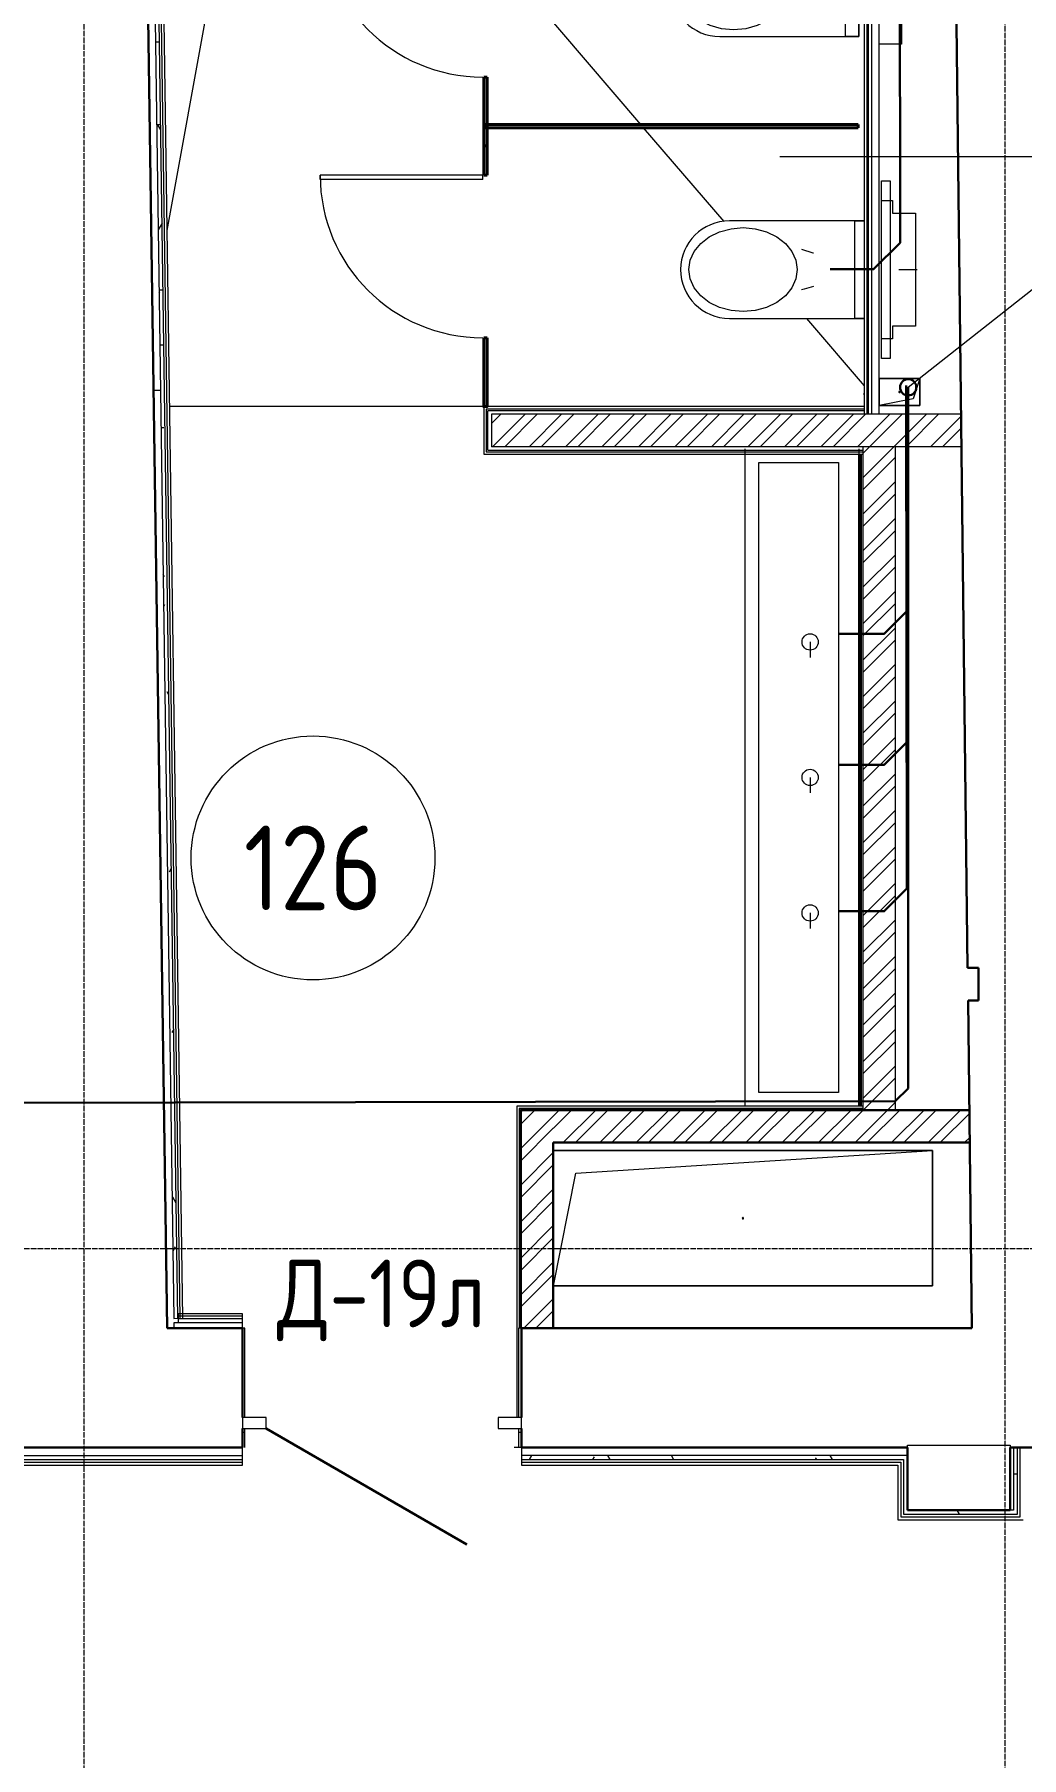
# Model space of a CAD drawing. Header units: millimetres. Extents: x -10178924 to 11692288, y -947381 to 58396.
# Drawn here: x 38266 to 41911, y -80801 to -74444 of the extents above; entities that cross this region are included whole.
import ezdxf
from ezdxf import colors
from ezdxf.entities.mleader import LeaderData, LeaderLine
from ezdxf.math import Vec2, Vec3

# ---------------------------------------------------------------- set-up
doc = ezdxf.new("R2010")
doc.units = ezdxf.units.MM
doc.linetypes.add('ADSK_Линия сетки', pattern=[25, 20, -2.5, 0, -2.5])
for name, color, linetype, lineweight in [('!К1', 32, 'Continuous', 30), ('Аннотация', 7, 'Continuous', 18), ('Выноски ВК', 7, 'Continuous', 0), ('Двери', 7, 'Continuous', 9), ('Двери открывание', 7, 'Continuous', 9), ('Марки дверей', 7, 'Continuous', 20), ('Обобщенные модели', 7, 'Continuous', 18), ('Оси', 253, 'Continuous', 9), ('Перекрытие', 7, 'Continuous', 18), ('Сантехника', 7, 'Continuous', 18), ('Стены внутренние', 7, 'Continuous', 18), ('Стены несущие', 7, 'Continuous', 30), ('Стены отделка', 7, 'Continuous', 30), ('Стены штриховка', 7, 'Continuous', 9), ('ШТРИХОВКА', 252, 'Continuous', 15)]:
    doc.layers.add(name, color=color, linetype=linetype, lineweight=lineweight)
doc.layers.add('Линии', color=7, linetype='Continuous', lineweight=9, true_color=0x00a600)
doc.styles.add('GOST Common', font='GOST_Common.ttf', dxfattribs={"width": 0.9, "height": 350})
doc.styles.add('GOST Common_2', font='GOST_Common.ttf', dxfattribs={"width": 0.9, "height": 250})
doc.styles.add('PDF ISOCPEUR', font='isocpeur.ttf')
pattern_1 = [(0, (0, -66749.99), (406.4, 101.6), [33.528, -271.272, 33.528, -271.272, -1625.6]), (0, (0, -66749.99), (406.4, 101.6), [-609.6, 33.528, -576.072, 33.528, -271.272, -711.2]), (0, (0, -66749.99), (406.4, 101.6), [-1524, 33.528, -169.672, 33.528, -474.472]), (120, (152.4, -66699.19), (-291.18818, 301.15272), [33.528, -271.272, 33.528, -271.272, -1625.6]), (120, (152.4, -66699.19), (-291.18818, 301.15272), [-609.6, 33.528, -576.072, 33.528, -271.272, -711.2]), (120, (152.4, -66699.19), (-291.18818, 301.15272), [-1524, 33.528, -169.672, 33.528, -474.472]), (240, (203.2, -66495.99), (-115.21182, -402.75272), [33.528, -271.272, 33.528, -271.272, -1625.6]), (240, (203.2, -66495.99), (-115.21182, -402.75272), [-609.6, 33.528, -576.072, 33.528, -271.272, -711.2]), (240, (203.2, -66495.99), (-115.21182, -402.75272), [-1524, 33.528, -169.672, 33.528, -474.472])]
pattern_2 = [(45, (-32053.86, -66749.99), (-67.35192, 67.35192), []), (45, (-32008.96, -66749.99), (-67.35192, 67.35192), [])]

# ---------------------------------------------------------------- blocks, each defined once
blk = doc.blocks.new('оси')
at = {"layer": 'Оси', "linetype": 'ADSK_Линия сетки'}
for p, q in [((44950, -2540.7), (44950, 24580.2)), ((48350, -2196.5), (48350, 23921.3)), ((-3614.3, 15100), (62615.4, 15100))]:
    blk.add_line(p, q, dxfattribs=at)
blk = doc.blocks.new('131_Сантехническая перегородка_Дверь - СД-2-3905255-План 1-го этажа')
at = {"layer": 'Двери'}
for p, q in [((191, -8), (175, -8)), ((175, -8), (175, -608)), ((191, -8), (191, -608)), ((191, -608), (175, -608))]:
    blk.add_line(p, q, dxfattribs=at)
at = {"layer": 'Двери открывание'}
blk.add_arc((175, -8), 600, 270, 0, dxfattribs=at)
at = {"layer": 'Обобщенные модели', "lineweight": 40}
for p, q in [((175, 8), (0, 8)), ((0, 8), (0, -4)), ((175, -4), (175, 8)), ((775, 8), (775, -4)), ((0, -4), (175, -4))]:
    blk.add_line(p, q, dxfattribs=at)
blk.add_lwpolyline([(775, -4), (1029, -4), (1029, 8), (775, 8)], dxfattribs=at)
blk = doc.blocks.new('131_Сантехническая перегородка - СП-3 3-3867702-План 1-го этажа')
at = {"layer": 'Обобщенные модели', "lineweight": 40}
for p, q in [((1380, 8), (0, 8)), ((0, 8), (0, -4)), ((1380, -4), (1380, 8)), ((0, -4), (1380, -4))]:
    blk.add_line(p, q, dxfattribs=at)
blk = doc.blocks.new('SND_Унитаз_Jika_Olymp_с_инсталяцией - Унитаз_ выпуск прямой_ установка на пол_693х360х360_ PN30_12_ ХВ резьба HP DN15_ К гл_ кон П DN100-716055-План 1-го этажа')
at = {"layer": 'Сантехника'}
for p, q in [((-180, 687.1), (-180, 189)), ((180, 189), (180, 687.1)), ((-180, 224), (180, 224)), ((-180, 189), (-180, 224)), ((180, 224), (180, 189)), ((-327.5, 125), (327.5, 125)), ((-327.5, 94), (-327.5, 125)), ((327.5, 94), (-327.5, 94)), ((-255, 85), (-255, 125)), ((-255, 125), (255, 125)), ((-208, 85), (-255, 85)), ((-208, 0), (-208, 85)), ((208, 85), (208, 0)), ((255, 85), (208, 85)), ((255, 125), (255, 85)), ((327.5, 125), (327.5, 94)), ((208, 0), (-208, 0)), ((0, 61.7), (0, -6.3))]:
    blk.add_line(p, q, dxfattribs=at)
at = {"layer": 'Сантехника', "flags": 128}
for points in [[(0, 436.5), (-34.5, 441.5), (-67.3, 456.3), (-96.6, 480.1), (-121.2, 511.8), (-139.7, 549.7), (-151.1, 592), (-155, 636.5), (-151.1, 681), (-139.7, 723.3), (-121.2, 761.2), (-96.6, 792.9), (-67.3, 816.7), (-34.5, 831.5), (0, 836.5)], [(0, 836.5), (34.5, 831.5), (67.3, 816.7), (96.6, 792.9), (121.2, 761.2), (139.7, 723.3), (151.1, 681), (155, 636.5), (151.1, 592), (139.7, 549.7), (121.2, 511.8), (96.6, 480.1), (67.3, 456.3), (34.5, 441.5), (0, 436.5)], [(-61.7, 376.2), (-71.7, 411.6), (-75, 420.3)], [(75, 420.3), (62.3, 378.9), (61.7, 376.2)]]:
    blk.add_lwpolyline(points, dxfattribs=at)
at = {"layer": 'Сантехника'}
blk.add_arc((0, 687.1), 180, 0, 180, dxfattribs=at)
blk = doc.blocks.new('SND_Унитаз_Jika_Olymp_с_инсталяцией - Унитаз_ выпуск прямой_ установка на пол_693х360х360_ PN30_12_ ХВ резьба HP DN15_ К гл_ кон П DN100-716056-План 1-го этажа')
at = {"layer": 'Сантехника'}
for p, q in [((-180, 670.2), (-180, 157.1)), ((180, 157.1), (180, 670.2)), ((-180, 207.1), (180, 207.1)), ((-180, 157.1), (-180, 207.1)), ((180, 207.1), (180, 157.1)), ((-180, 157.1), (180, 157.1)), ((180, 157.1), (-180, 157.1)), ((-100, 157.1), (-100, 156.1)), ((-100, 156.1), (-80, 156.1)), ((-100, 156.1), (-80, 156.1)), ((-80, 156.1), (-80, 157.1)), ((-55, 157.1), (-55, 156.1)), ((-55, 156.1), (-53.1, 156.1)), ((-55, 156.1), (55, 156.1)), ((53.1, 156.1), (55, 156.1)), ((55, 156.1), (55, 157.1)), ((80, 157.1), (80, 156.1)), ((80, 156.1), (100, 156.1)), ((80, 156.1), (100, 156.1)), ((100, 156.1), (100, 157.1)), ((-208, 0), (-208, 82.1)), ((208, 82.1), (208, 0)), ((208, 0), (-208, 0)), ((0, 61.7), (0, -6.3))]:
    blk.add_line(p, q, dxfattribs=at)
at = {"layer": 'Сантехника', "flags": 128}
for points in [[(0, 419.6), (-34.5, 424.6), (-67.3, 439.4), (-96.6, 463.3), (-121.2, 494.9), (-139.7, 532.8), (-151.1, 575.1), (-155, 619.6), (-151.1, 664.1), (-139.7, 706.4), (-121.2, 744.3), (-96.6, 776), (-67.3, 799.8), (-34.5, 814.6), (0, 819.6)], [(0, 819.6), (34.5, 814.6), (67.3, 799.8), (96.6, 776), (121.2, 744.3), (139.7, 706.4), (151.1, 664.1), (155, 619.6), (151.1, 575.1), (139.7, 532.8), (121.2, 494.9), (96.6, 463.3), (67.3, 439.4), (34.5, 424.6), (0, 419.6)], [(-61.7, 359.3), (-71.7, 394.8), (-75, 403.4)], [(75, 403.4), (62.3, 362), (61.7, 359.3)]]:
    blk.add_lwpolyline(points, dxfattribs=at)
at = {"layer": 'Сантехника'}
blk.add_arc((0, 670.2), 180, 0, 180, dxfattribs=at)
blk = doc.blocks.new('GM_Отверстие прямоугольное _в плите_ - Отверстие-1433033-План 1-го этажа')
at = {"layer": 'Обобщенные модели'}
for p, q in [((-75, -50), (-75, 50)), ((-75, 50), (75, 50)), ((75, 50), (-75, 50)), ((-75, 50), (-75, -50)), ((-75, -50), (-50, 25)), ((-50, 25), (75, 50)), ((75, 50), (75, -50)), ((75, -50), (75, 50)), ((75, -50), (-75, -50)), ((-75, -50), (75, -50))]:
    blk.add_line(p, q, dxfattribs=at)
for start, end in [(360, 180), (180, 360), (60, 165), (300, 360), (195, 270)]:
    blk.add_arc((0, 0), 2.5, start, end, dxfattribs=at)
blk = doc.blocks.new('ADSK_Умывальник с 3 смесителемями - Умывальник 2-6172343-План 1-го этажа')
at = {"layer": 'Сантехника'}
for p, q in [((-1212.2, 0), (1212.5, 0)), ((-1162.5, -370), (-1162.5, -75)), ((-1162.5, -75), (1162.5, -75)), ((1162.5, -75), (1162.5, -370)), ((-500, -180), (-443, -180)), ((0, -180), (57, -180)), ((500, -180), (557, -180)), ((1162.5, -370), (-1162.5, -370)), ((1212.5, -420), (-1212.2, -420))]:
    blk.add_line(p, q, dxfattribs=at)
for centre in [(-500, -180), (0, -180), (500, -180)]:
    blk.add_circle(centre, 30, dxfattribs=at)
blk = doc.blocks.new('АС_Дверь_Однопольная_Алюминиевая - 1030х2200 алюм ост с мат_плёнкой Д19л-4850105-План 1-го этажа')
at = {"layer": 'Двери'}
for p, q in [((-303, -110), (-390, -110)), ((-390, -110), (-390, -150)), ((-303, -150), (-303, -110)), ((640, -110), (553, -110)), ((553, -110), (553, -150)), ((640, -150), (640, -110)), ((-390, -150), (-303, -150)), ((553, -150), (640, -150))]:
    blk.add_line(p, q, dxfattribs=at)
at = {"layer": 'Двери', "lineweight": 30}
blk.add_line((-303, -150), (438.3, -578), dxfattribs=at)
blk = doc.blocks.new('GM_Отверстие прямоугольное _в плите_ - Отверстие-3275469-План 1-го этажа')
at = {"layer": 'Обобщенные модели'}
for p, q in [((-700, -250), (-700, 250)), ((-700, 250), (700, 250)), ((700, 250), (-700, 250)), ((-700, 250), (-700, -250)), ((-616.7, 166.7), (700, 250)), ((700, 250), (700, -250)), ((700, -250), (700, 250)), ((-700, -250), (-616.7, 166.7)), ((700, -250), (-700, -250)), ((-700, -250), (700, -250))]:
    blk.add_line(p, q, dxfattribs=at)
for start, end in [(360, 180), (180, 360), (60, 165), (300, 360), (195, 270)]:
    blk.add_arc((0, 0), 2.5, start, end, dxfattribs=at)
blk = doc.blocks.new('1 этаж')
at = {"layer": 'Стены внутренние', "lineweight": 9}
h = blk.add_hatch(dxfattribs=at)
h.set_pattern_fill('FP_12', color=256, style=0, pattern_type=2)
h.set_pattern_definition(pattern_1)
h.paths.add_polyline_path([(38780.7, -54063.1), (38795.7, -54062.9), (38688.9, -46655.2), (38673.9, -46655.4), (38776.1, -53745.5)])
h = blk.add_hatch(dxfattribs=at)
h.set_pattern_fill('FP_12', color=256, style=0, pattern_type=2)
h.set_pattern_definition(pattern_1)
h.paths.add_polyline_path([(41896.1, -54771), (41896.1, -54539.3), (41881.1, -54539.3), (41881.1, -54771)])
h = blk.add_hatch(dxfattribs=at)
h.set_pattern_fill('FP_12', color=256, style=0, pattern_type=2)
h.set_pattern_definition(pattern_1)
h.paths.add_polyline_path([(41291.9, -54584.3), (41489.1, -54584.3), (41489.1, -54569.3), (40064.6, -54569.3), (40064.6, -54584.3), (40764.1, -54584.3)])
h.paths.add_polyline_path([(37968.6, -54584.3), (39034.6, -54584.3), (39034.6, -54569.3), (37938.4, -54569.3), (37938.4, -54584.3), (37966.2, -54584.3)])
h = blk.add_hatch(dxfattribs=at)
h.set_pattern_fill('FP_12', color=256, style=0, pattern_type=2)
h.set_pattern_definition(pattern_1)
h.paths.add_polyline_path([(41869.1, -54786), (41896.1, -54786), (41896.1, -54771), (41489.1, -54771), (41489.1, -54786), (41863.1, -54786)])
at = {"layer": 'Стены штриховка', "lineweight": 9}
h = blk.add_hatch(dxfattribs=at)
h.set_pattern_fill('ANSI32', color=256, scale=10)
h.set_pattern_definition(pattern_2)
h.paths.add_polyline_path([(41445, -50847.1), (41325, -50847.1), (41325, -53294.8), (41445, -53294.8)])
h.paths.add_polyline_path([(41687.1, -50727.1), (39953, -50727.1), (39953, -50847.1), (41688.5, -50847.1)])
h.paths.add_polyline_path([(41582.1, -53414.8), (41719.2, -53414.8), (41718, -53294.8), (40181.7, -53294.8), (40182.1, -53414.8), (40764.1, -53414.8)])
h = blk.add_hatch(dxfattribs=at)
h.set_pattern_fill('ANSI32', color=256, scale=10)
h.set_pattern_definition(pattern_2)
h.paths.add_polyline_path([(40181.7, -54099.3), (40181.7, -53294.8), (40061.7, -53294.8), (40061.7, -54099.3), (40162.1, -54099.3)])
at = {"layer": 'Линии', "color": 7}
blk.add_circle((39294.8, -52364.2), 450, dxfattribs=at)
at = {"layer": 'Перекрытие'}
for p, q in [((38755.8, -50049.5), (39095, -48188.7)), ((39245, -48188.7), (40503.8, -49658.1)), ((40514.1, -49670.1), (40810.8, -50016.5)), ((41116.8, -50373.7), (41330, -50622.6)), ((38731.3, -50640.1), (38706.3, -50640.1)), ((39925, -50699.1), (38764.4, -50699.1)), ((39043.5, -54099.3), (39034.6, -54099.3)), ((39043.5, -54429.3), (39043.5, -54099.3)), ((40053.5, -54099.3), (40053.5, -54429.3)), ((40064.6, -54099.3), (40053.5, -54099.3)), ((39043.5, -54539.3), (39043.5, -54469.3)), ((40053.5, -54469.3), (40053.5, -54539.3)), ((39043.5, -54483.8), (39034.6, -54483.8)), ((40064.6, -54539.3), (40037.5, -54539.3)), ((40064.6, -54483.8), (40053.5, -54483.8))]:
    blk.add_line(p, q, dxfattribs=at)
at = {"layer": 'Стены внутренние'}
blk.add_line((41310, -53279.8), (41310, -50875.1), dxfattribs=at)
at = {"layer": 'Стены несущие'}
for p, q in [((38756.2, -54099.3), (38648.2, -46608.7)), ((41637.9, -46608.7), (41711.5, -52769.9)), ((41711.5, -52769.9), (41751.7, -52769.9)), ((41751.7, -52769.9), (41751.7, -52889.9)), ((41751.7, -52889.9), (41712.9, -52889.9)), ((41712.9, -52889.9), (41727.3, -54099.3)), ((40181.7, -53414.8), (41719.2, -53414.8)), ((40181.7, -54099.3), (40181.7, -53414.8)), ((38756.2, -54099.3), (39034.6, -54099.3)), ((39034.6, -54429.3), (39034.6, -54099.3)), ((41727.3, -54099.3), (40064.6, -54099.3)), ((40064.6, -54099.3), (40064.6, -54429.3)), ((39034.6, -54539.3), (39034.6, -54469.3)), ((40064.6, -54469.3), (40064.6, -54539.3)), ((37958.4, -54539.3), (39034.6, -54539.3)), ((41489.1, -54539.3), (40064.6, -54539.3)), ((41489.1, -54539.3), (41489.1, -54771)), ((41869.1, -54539.3), (42372.1, -54539.3)), ((41869.1, -54771), (41869.1, -54539.3)), ((41489.1, -54771), (41869.1, -54771))]:
    blk.add_line(p, q, dxfattribs=at)
blk.add_lwpolyline([(41717.7, -53294.8), (40061.7, -53294.8), (40061.7, -54099.3)], dxfattribs=at)
at = {"layer": 'Стены отделка', "lineweight": 9}
for p, q in [((38673.6, -46638.7), (38780.7, -54063.1)), ((41330, -46653.7), (41330, -50727.1)), ((41345, -50727.1), (41345, -46643.7)), ((41385, -50727.1), (41385, -46643.7)), ((38813.7, -54062.6), (38707.1, -46671.7)), ((41330, -50699.1), (39925, -50699.1)), ((39925, -50699.1), (39925, -50875.1)), ((41330, -50714.1), (39940, -50714.1)), ((39940, -50860.1), (39940, -50714.1)), ((41325, -50847.1), (41325, -53294.8)), ((41445, -53294.8), (41445, -50847.1)), ((39925, -50875.1), (41325, -50875.1)), ((39940, -50860.1), (41325, -50860.1)), ((41313, -50875.1), (41313, -53279.8)), ((38780.7, -54063.1), (38813.7, -54062.6)), ((38797.2, -54079.3), (38781, -54079.3)), ((38781, -54079.3), (38781.3, -54099.3)), ((39034.6, -54046.3), (38797.2, -54046.3)), ((38797.2, -54046.3), (38797.2, -54079.3)), ((39034.6, -54099.3), (39034.6, -54046.3)), ((39034.6, -54604.3), (39034.6, -54539.3)), ((40064.6, -54539.3), (40064.6, -54604.3)), ((41881.1, -54539.3), (41881.1, -54771)), ((37903.4, -54604.3), (39034.6, -54604.3)), ((40162.1, -54569.3), (40064.6, -54569.3)), ((40064.6, -54604.3), (41454.1, -54604.3)), ((41454.1, -54604.3), (41454.1, -54806)), ((41881.1, -54771), (41869.1, -54771)), ((41454.1, -54806), (41916.1, -54806))]:
    blk.add_line(p, q, dxfattribs=at)
blk.add_lwpolyline([(41325, -53279.8), (40161.7, -53279.8), (40061.7, -53279.8), (40046.7, -53279.8), (40046.7, -54429.3)], dxfattribs=at)
at = {"layer": 'Стены штриховка'}
for p, q in [((38795.7, -54062.9), (38688.8, -46653.7)), ((38804.7, -54062.7), (38698, -46662.7)), ((41339, -46653.7), (41339, -50727.1)), ((41358, -50727.1), (41358, -46671.7)), ((41330, -50655.1), (41330, -50649.1)), ((41330, -50708.1), (39934, -50708.1)), ((39934, -50708.1), (39934, -50866.1)), ((41687.1, -50727.1), (39953, -50727.1)), ((39953, -50727.1), (39953, -50847.1)), ((41688.5, -50847.1), (39953, -50847.1)), ((39934, -50866.1), (41325, -50866.1)), ((41319, -50875.1), (41319, -53279.8)), ((39034.6, -54055.3), (38797.2, -54055.3)), ((39034.6, -54064.3), (38797.2, -54064.3)), ((39034.6, -54079.3), (38797.2, -54079.3)), ((41489.1, -54539.3), (41489.1, -54531)), ((41489.1, -54531), (41869.1, -54531)), ((41869.1, -54531), (41869.1, -54539.3)), ((41896.1, -54786), (41896.1, -54539.3)), ((41905.1, -54795), (41905.1, -54539.3)), ((37914.4, -54593.3), (39034.6, -54593.3)), ((37923.4, -54584.3), (39034.6, -54584.3)), ((37938.4, -54569.3), (39034.6, -54569.3)), ((40064.6, -54584.3), (41474.1, -54584.3)), ((40064.6, -54593.3), (41465.1, -54593.3)), ((41489.1, -54569.3), (40162.1, -54569.3)), ((41465.1, -54593.3), (41465.1, -54795)), ((41474.1, -54584.3), (41474.1, -54786)), ((41465.1, -54795), (41905.1, -54795)), ((41474.1, -54786), (41896.1, -54786))]:
    blk.add_line(p, q, dxfattribs=at)
blk.add_lwpolyline([(41325, -53288.8), (40055.7, -53288.8), (40055.7, -54099.3)], dxfattribs=at)
blk.add_blockref('оси', (-6500.4, -68905))
at = {"layer": 'Двери'}
blk.add_blockref('АС_Дверь_Однопольная_Алюминиевая - 1030х2200 алюм ост с мат_плёнкой Д19л-4850105-План 1-го этажа', (39424.6, -54319.3), dxfattribs=at)
at = {"layer": 'Обобщенные модели'}
for name, p, rotation in [('131_Сантехническая перегородка_Дверь - СД-2-3905255-План 1-го этажа', (39929, -48708.1), 270), ('131_Сантехническая перегородка_Дверь - СД-2-3905255-План 1-го этажа', (39929, -49670.1), 270), ('131_Сантехническая перегородка - СП-3 3-3867702-План 1-го этажа', (41307, -49662.1), 180), ('GM_Отверстие прямоугольное _в плите_ - Отверстие-1433033-План 1-го этажа', (41460, -50645.1), 180)]:
    blk.add_blockref(name, p, dxfattribs=dict(at, rotation=rotation))
blk.add_blockref('GM_Отверстие прямоугольное _в плите_ - Отверстие-3275469-План 1-го этажа', (40882.1, -53693.5), dxfattribs=at)
at = {"layer": 'Сантехника'}
for name, p, rotation in [('SND_Унитаз_Jika_Olymp_с_инсталяцией - Унитаз_ выпуск прямой_ установка на пол_693х360х360_ PN30_12_ ХВ резьба HP DN15_ К гл_ кон П DN100-716056-План 1-го этажа', (41467.1, -49153.7), 90), ('SND_Унитаз_Jika_Olymp_с_инсталяцией - Унитаз_ выпуск прямой_ установка на пол_693х360х360_ PN30_12_ ХВ резьба HP DN15_ К гл_ кон П DN100-716055-План 1-го этажа', (41519, -50193.7), 90), ('ADSK_Умывальник с 3 смесителемями - Умывальник 2-6172343-План 1-го этажа', (41310, -52067.3), 270)]:
    blk.add_blockref(name, p, dxfattribs=dict(at, rotation=rotation))
at = {"layer": 'Аннотация', "lineweight": 9, "insert": (39294.8, -52401.1), "char_height": 312.5, "width": 520.211, "attachment_point": 5, "line_spacing_factor": 1.022766, "style": 'GOST Common'}
blk.add_mtext('126', dxfattribs=at)
at = {"layer": 'Марки дверей', "lineweight": 9, "insert": (39546, -53996.7), "char_height": 250, "width": 803.7, "attachment_point": 5, "line_spacing_factor": 1.022766, "style": 'GOST Common_2'}
blk.add_mtext('\\pxqc,t1.8,3.6,5.4,7.2,9,10.8,12.6,14.4,16.2,18,19.8,21.6,23.4,25.2,27,28.8,30.6,32.4,34.2,36,37.8,39.6,41.4,43.2,45,46.8,48.6,50.4,52.2,54,55.8,57.6;{Д-19л}', dxfattribs=at)
blk = doc.blocks.new('_None')

msp = doc.modelspace()

# ---------------------------------------------------------------- linework, layer by layer
at = {"layer": '!К1'}
for p, q in [((41492, -78332.5), (41492, -75745.8)), ((37869.3, -78386.9), (41445, -78379.5)), ((41444.5, -78380), (41492, -78332.5))]:
    msp.add_line(p, q, dxfattribs=at)
for points in [[(41458.8, -71975.2), (41461.9, -75212.8), (41364.3, -75310.4), (41203.8, -75310.4)], [(41484.8, -75739.1), (41487.1, -77595.6)], [(41487.4, -76571.7), (41403.8, -76655.3), (41235.7, -76655.3)], [(41487.4, -77055.1), (41403.8, -77138.6), (41235.7, -77138.6)], [(41487.4, -77595.3), (41403.8, -77678.9), (41235.7, -77678.9)]]:
    msp.add_lwpolyline(points, dxfattribs=at)
msp.add_circle((41492, -75745.8), 30, dxfattribs=at)

# ---------------------------------------------------------------- block references
at = {"layer": 'ШТРИХОВКА'}
msp.add_blockref('1 этаж', (0, -25118), dxfattribs=at)

# ---------------------------------------------------------------- leaders
at = {"layer": 'Выноски ВК', "ltscale": 50}
ml = msp.add_multileader_mtext('Standard', dxfattribs=at)
ml.set_content('Стояк К1-12 ^J%%C100', color=256, style='PDF ISOCPEUR')
ml.set_leader_properties(color=256, linetype='ByLayer', lineweight=-1)
ml.set_arrow_properties(name='NONE')
ml.build(insert=Vec2(0, 0))
ml.multileader.update_dxf_attribs({"text_left_attachment_type": 6, "text_right_attachment_type": 6, "dogleg_length": 100, "arrow_head_size": 300})
ctx = ml.context
ctx.base_point, ctx.char_height, ctx.arrow_head_size, ctx.landing_gap_size, ctx.plane_origin = Vec3(42671.1, -74894.9), 200, 300, 0, Vec3(34247.6, -72033.6)
ctx.left_attachment, ctx.right_attachment = 6, 6
notes = []
notes.append((ctx, [(0, (1, 1, 0), (42571.1, -74894.9), (1, 0), 100, [(1, [(41492, -75745.8)], 0, [])])]))
ctx.mtext.insert, ctx.mtext.flow_direction = Vec3(42671.1, -74654.9), 5
for ctx, leaders in notes:
    for number, flags, end, landing, length, lines in leaders:
        leader = LeaderData()
        leader.index, (leader.has_last_leader_line, leader.has_dogleg_vector, leader.attachment_direction) = number, flags
        leader.last_leader_point, leader.dogleg_vector, leader.dogleg_length = Vec3(end), Vec3(landing), length
        for number, points, colour, breaks in lines:
            line = LeaderLine()
            line.index, line.vertices, line.color, line.breaks = number, Vec3.list(points), colors.encode_raw_color(colour), breaks
            leader.lines.append(line)
        ctx.leaders.append(leader)

doc.saveas('drawing.dxf')
